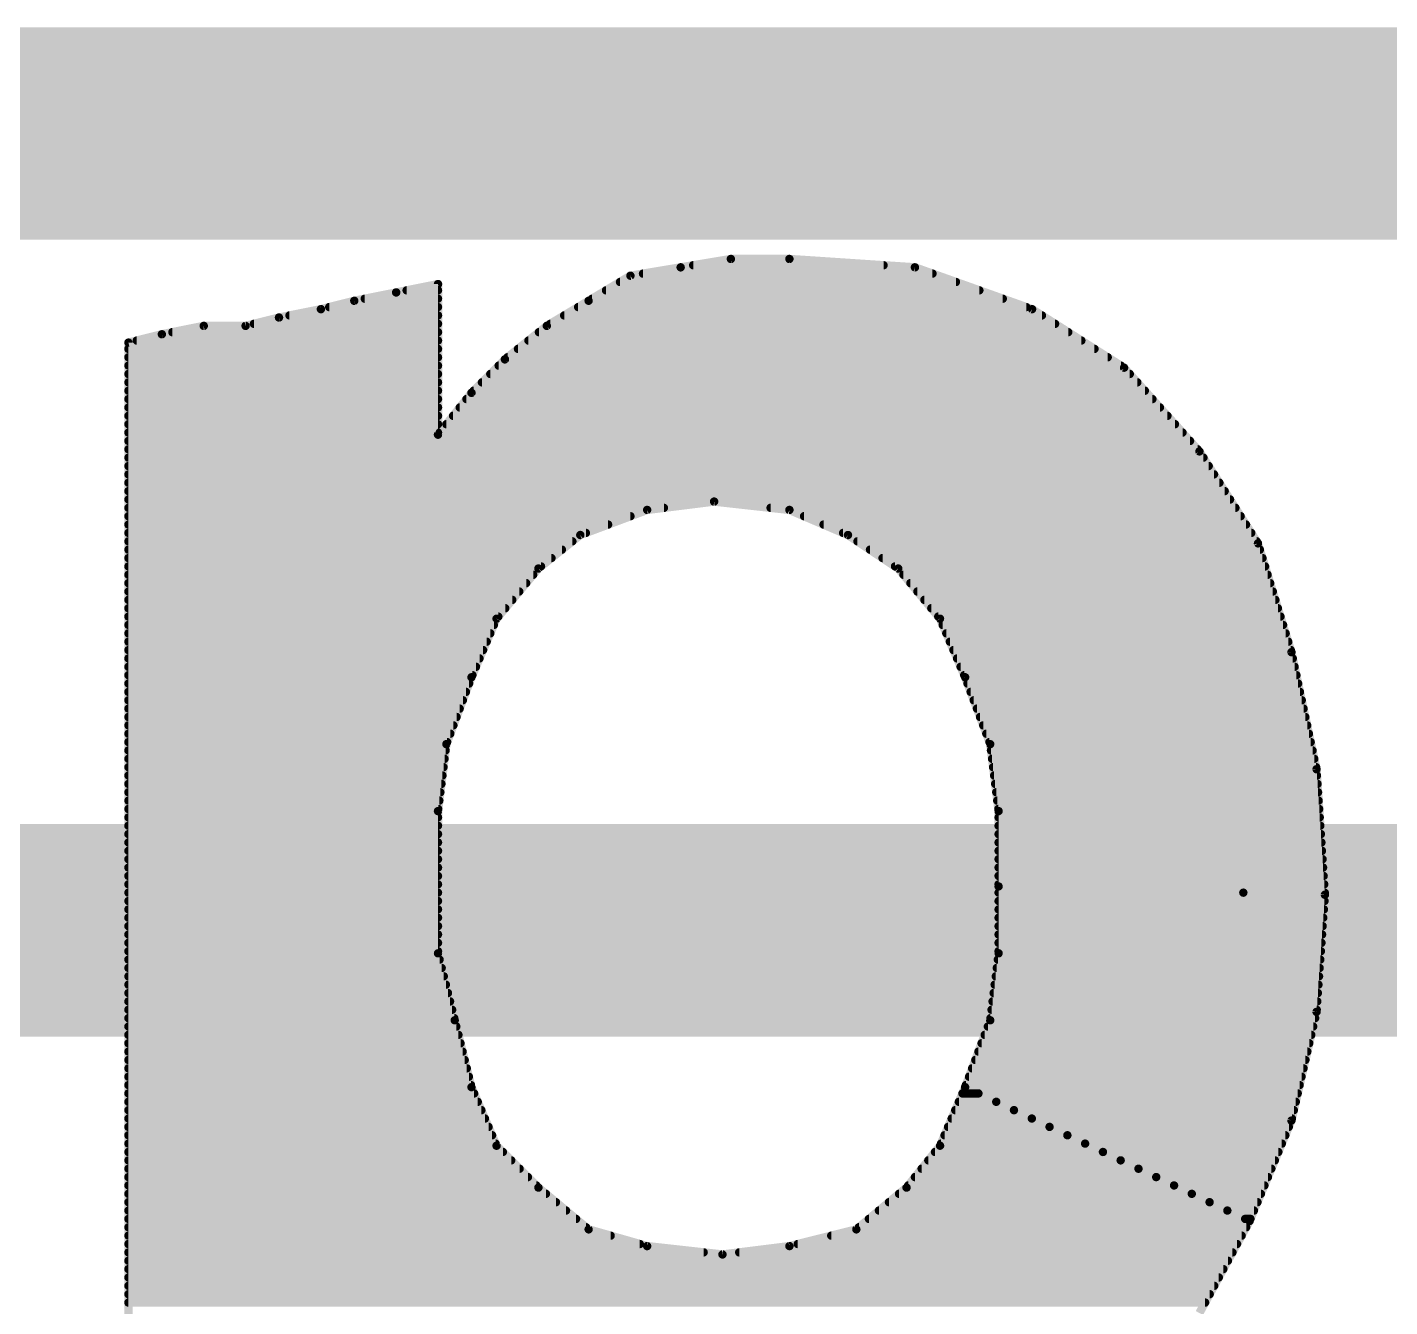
# Model space of a CAD drawing. Extents: x -28 to 79, y -27 to 67.
# Drawn here: x 35.952 to 37.58, y 43.365 to 44.895 of the extents above; entities that cross this region are included whole.
import ezdxf

# ---------------------------------------------------------------- set-up
doc = ezdxf.new("R2010")
doc.units = 0
doc.layers.add('16', color=132, linetype='CONTINUOUS')
doc.layers.add('21', color=41, linetype='CONTINUOUS')

msp = doc.modelspace()

# ---------------------------------------------------------------- linework, layer by layer
at = {"layer": '16', "const_width": 0.254}
for points in [[(19.2405, 44.7675), (41.5925, 44.7675)], [(39.37, 43.815), (29.5275, 43.815)]]:
    msp.add_lwpolyline(points, dxfattribs=at)
at = {"layer": '21', "const_width": 0.01}
for points in [[(36.733, 44.6075), (36.793, 44.6175)], [(36.793, 44.6175), (36.863, 44.6175)], [(36.863, 44.6175), (37.013, 44.6075)], [(36.623, 44.5675), (36.673, 44.5975)], [(36.673, 44.5975), (36.733, 44.6075)], [(36.688, 44.6), (37.034, 44.6)], [(36.748, 44.61), (36.9755, 44.61)], [(37.013, 44.6075), (37.153, 44.5575)], [(36.393, 44.5775), (36.443, 44.5875)], [(36.443, 44.5875), (36.443, 44.4075)], [(36.6605, 44.59), (37.062, 44.59)], [(36.303, 44.5575), (36.343, 44.5675)], [(36.343, 44.5675), (36.393, 44.5775)], [(36.3555, 44.57), (36.443, 44.57)], [(36.4055, 44.58), (36.443, 44.58)], [(36.573, 44.5375), (36.623, 44.5675)], [(36.6272, 44.57), (37.118, 44.57)], [(36.6438, 44.58), (37.09, 44.58)], [(36.253, 44.5475), (36.303, 44.5575)], [(36.2655, 44.55), (36.443, 44.55)], [(36.313, 44.56), (36.443, 44.56)], [(36.5938, 44.55), (37.1648, 44.55)], [(36.6105, 44.56), (37.146, 44.56)], [(37.153, 44.5575), (37.263, 44.4875)], [(36.113, 44.5275), (36.163, 44.5375)], [(36.163, 44.5375), (36.213, 44.5375)], [(36.213, 44.5375), (36.253, 44.5475)], [(36.223, 44.54), (36.443, 44.54)], [(36.523, 44.4975), (36.573, 44.5375)], [(36.5772, 44.54), (37.1805, 44.54)], [(36.073, 44.5175), (36.113, 44.5275)], [(36.073, 42.6675), (36.073, 44.5175)], [(36.083, 44.52), (36.443, 44.52)], [(36.1255, 44.53), (36.443, 44.53)], [(36.5511, 44.52), (37.2119, 44.52)], [(36.5636, 44.53), (37.1962, 44.53)], [(36.073, 44.51), (36.443, 44.51)], [(36.073, 44.5), (36.443, 44.5)], [(36.5261, 44.5), (37.2434, 44.5)], [(36.5386, 44.51), (37.2276, 44.51)], [(36.073, 44.49), (36.443, 44.49)], [(36.483, 44.4575), (36.523, 44.4975)], [(36.5155, 44.49), (37.2591, 44.49)], [(37.263, 44.4875), (37.353, 44.3875)], [(36.073, 44.48), (36.443, 44.48)], [(36.073, 44.47), (36.443, 44.47)], [(36.4955, 44.47), (37.2788, 44.47)], [(36.5055, 44.48), (37.2698, 44.48)], [(36.073, 44.46), (36.443, 44.46)], [(36.443, 44.4075), (36.483, 44.4575)], [(36.4855, 44.46), (37.2878, 44.46)], [(36.073, 44.45), (36.443, 44.45)], [(36.073, 44.44), (36.443, 44.44)], [(36.469, 44.44), (37.3058, 44.44)], [(36.477, 44.45), (37.2968, 44.45)], [(36.073, 44.43), (36.443, 44.43)], [(36.073, 44.42), (36.443, 44.42)], [(36.453, 44.42), (37.3238, 44.42)], [(36.461, 44.43), (37.3148, 44.43)], [(36.073, 44.41), (36.443, 44.41)], [(36.445, 44.41), (37.3328, 44.41)], [(36.073, 44.4), (37.3418, 44.4)], [(36.073, 44.39), (37.3508, 44.39)], [(37.353, 44.3875), (37.423, 44.2775)], [(36.073, 44.38), (37.3578, 44.38)], [(36.073, 44.37), (37.3641, 44.37)], [(36.073, 44.36), (37.3705, 44.36)], [(36.073, 44.35), (37.3769, 44.35)], [(36.073, 44.34), (37.3832, 44.34)], [(36.073, 44.33), (37.3896, 44.33)], [(36.773, 44.3275), (36.693, 44.3175)], [(36.863, 44.3175), (36.773, 44.3275)], [(36.073, 44.32), (36.713, 44.32)], [(36.073, 44.31), (36.673, 44.31)], [(36.693, 44.3175), (36.613, 44.2875)], [(36.8405, 44.32), (37.396, 44.32)], [(36.933, 44.2875), (36.863, 44.3175)], [(36.8805, 44.31), (37.4023, 44.31)], [(36.073, 44.3), (36.6463, 44.3)], [(36.073, 44.29), (36.6197, 44.29)], [(36.9038, 44.3), (37.4087, 44.3)], [(36.9272, 44.29), (37.415, 44.29)], [(36.073, 44.28), (36.6036, 44.28)], [(36.613, 44.2875), (36.563, 44.2475)], [(36.993, 44.2475), (36.933, 44.2875)], [(36.9443, 44.28), (37.4214, 44.28)], [(37.423, 44.2775), (37.463, 44.1475)], [(36.073, 44.27), (36.5911, 44.27)], [(36.073, 44.26), (36.5786, 44.26)], [(36.9593, 44.27), (37.4253, 44.27)], [(36.9743, 44.26), (37.4284, 44.26)], [(36.073, 44.25), (36.5661, 44.25)], [(36.073, 44.24), (36.5568, 44.24)], [(36.563, 44.2475), (36.513, 44.1875)], [(36.9892, 44.25), (37.4315, 44.25)], [(37.043, 44.1875), (36.993, 44.2475)], [(36.9993, 44.24), (37.4345, 44.24)], [(36.073, 44.23), (36.5484, 44.23)], [(37.0076, 44.23), (37.4376, 44.23)], [(36.073, 44.22), (36.5401, 44.22)], [(36.073, 44.21), (36.5318, 44.21)], [(37.0159, 44.22), (37.4407, 44.22)], [(37.0243, 44.21), (37.4438, 44.21)], [(36.073, 44.2), (36.5234, 44.2)], [(37.0326, 44.2), (37.4468, 44.2)], [(36.073, 44.19), (36.5151, 44.19)], [(36.073, 44.18), (36.5098, 44.18)], [(36.513, 44.1875), (36.483, 44.1175)], [(37.0409, 44.19), (37.4499, 44.19)], [(37.073, 44.1175), (37.043, 44.1875)], [(37.0462, 44.18), (37.453, 44.18)], [(36.073, 44.17), (36.5055, 44.17)], [(36.073, 44.16), (36.5012, 44.16)], [(37.0505, 44.17), (37.4561, 44.17)], [(37.0548, 44.16), (37.4592, 44.16)], [(36.073, 44.15), (36.4969, 44.15)], [(37.0591, 44.15), (37.4622, 44.15)], [(37.463, 44.1475), (37.493, 44.0075)], [(36.073, 44.14), (36.4926, 44.14)], [(36.073, 44.13), (36.4884, 44.13)], [(37.0634, 44.14), (37.4646, 44.14)], [(37.0676, 44.13), (37.4668, 44.13)], [(36.073, 44.12), (36.4841, 44.12)], [(36.073, 44.11), (36.4802, 44.11)], [(36.483, 44.1175), (36.453, 44.0375)], [(37.0719, 44.12), (37.4689, 44.12)], [(37.103, 44.0375), (37.073, 44.1175)], [(37.0758, 44.11), (37.471, 44.11)], [(36.073, 44.1), (36.4764, 44.1)], [(37.0796, 44.1), (37.4732, 44.1)], [(36.073, 44.09), (36.4727, 44.09)], [(36.073, 44.08), (36.4689, 44.08)], [(37.0833, 44.09), (37.4753, 44.09)], [(37.0871, 44.08), (37.4775, 44.08)], [(36.073, 44.07), (36.4652, 44.07)], [(36.073, 44.06), (36.4614, 44.06)], [(37.0908, 44.07), (37.4796, 44.07)], [(37.0946, 44.06), (37.4818, 44.06)], [(36.073, 44.05), (36.4577, 44.05)], [(37.0983, 44.05), (37.4839, 44.05)], [(36.073, 44.04), (36.4539, 44.04)], [(36.073, 44.03), (36.4521, 44.03)], [(36.453, 44.0375), (36.443, 43.9575)], [(37.1021, 44.04), (37.486, 44.04)], [(37.113, 43.9575), (37.103, 44.0375)], [(37.1039, 44.03), (37.4882, 44.03)], [(36.073, 44.02), (36.4508, 44.02)], [(37.1052, 44.02), (37.4903, 44.02)], [(36.073, 44.01), (36.4496, 44.01)], [(36.073, 44), (36.4483, 44)], [(37.1064, 44.01), (37.4925, 44.01)], [(37.1077, 44), (37.4935, 44)], [(37.493, 44.0075), (37.503, 43.8575)], [(36.073, 43.99), (36.4471, 43.99)], [(36.073, 43.98), (36.4458, 43.98)], [(37.1089, 43.99), (37.4942, 43.99)], [(37.1102, 43.98), (37.4948, 43.98)], [(36.073, 43.97), (36.4446, 43.97)], [(37.1114, 43.97), (37.4955, 43.97)], [(36.073, 43.96), (36.4433, 43.96)], [(36.073, 43.95), (36.443, 43.95)], [(36.443, 43.9575), (36.443, 43.7875)], [(37.1127, 43.96), (37.4962, 43.96)], [(37.113, 43.8675), (37.113, 43.9575)], [(37.113, 43.95), (37.4968, 43.95)], [(36.073, 43.94), (36.443, 43.94)], [(36.073, 43.93), (36.443, 43.93)], [(37.113, 43.94), (37.4975, 43.94)], [(37.113, 43.93), (37.4982, 43.93)], [(36.073, 43.92), (36.443, 43.92)], [(37.113, 43.92), (37.4988, 43.92)], [(36.073, 43.91), (36.443, 43.91)], [(36.073, 43.9), (36.443, 43.9)], [(37.113, 43.91), (37.4995, 43.91)], [(37.113, 43.9), (37.5002, 43.9)], [(36.073, 43.89), (36.443, 43.89)], [(37.113, 43.89), (37.5008, 43.89)], [(36.073, 43.88), (36.443, 43.88)], [(36.073, 43.87), (36.443, 43.87)], [(37.113, 43.88), (37.5015, 43.88)], [(37.113, 43.87), (37.5022, 43.87)], [(37.113, 43.7875), (37.113, 43.8675)], [(37.113, 43.8675), (37.503, 43.8575)], [(37.503, 43.8575), (37.113, 43.8675)], [(36.073, 43.86), (36.443, 43.86)], [(36.073, 43.85), (36.443, 43.85)], [(37.113, 43.86), (37.4055, 43.86)], [(37.113, 43.85), (37.5025, 43.85)], [(37.4055, 43.86), (37.5028, 43.86)], [(37.503, 43.8575), (37.493, 43.7175)], [(36.073, 43.84), (36.443, 43.84)], [(37.113, 43.84), (37.5018, 43.84)], [(36.073, 43.83), (36.443, 43.83)], [(36.073, 43.82), (36.443, 43.82)], [(37.113, 43.83), (37.501, 43.83)], [(37.113, 43.82), (37.5003, 43.82)], [(36.073, 43.81), (36.443, 43.81)], [(36.073, 43.8), (36.443, 43.8)], [(37.113, 43.81), (37.4996, 43.81)], [(37.113, 43.8), (37.4989, 43.8)], [(36.073, 43.79), (36.443, 43.79)], [(36.443, 43.7875), (36.463, 43.7075)], [(37.103, 43.7075), (37.113, 43.7875)], [(37.113, 43.79), (37.4982, 43.79)], [(36.073, 43.78), (36.4449, 43.78)], [(36.073, 43.77), (36.4474, 43.77)], [(37.1108, 43.77), (37.4967, 43.77)], [(37.1121, 43.78), (37.4975, 43.78)], [(36.073, 43.76), (36.4499, 43.76)], [(37.1096, 43.76), (37.496, 43.76)], [(36.073, 43.75), (36.4524, 43.75)], [(36.073, 43.74), (36.4549, 43.74)], [(37.1071, 43.74), (37.4946, 43.74)], [(37.1083, 43.75), (37.4953, 43.75)], [(36.073, 43.73), (36.4574, 43.73)], [(36.073, 43.72), (36.4599, 43.72)], [(37.1046, 43.72), (37.4932, 43.72)], [(37.1058, 43.73), (37.4939, 43.73)], [(36.073, 43.71), (36.4624, 43.71)], [(36.463, 43.7075), (36.483, 43.6275)], [(37.073, 43.6275), (37.103, 43.7075)], [(37.1033, 43.71), (37.4913, 43.71)], [(37.493, 43.7175), (37.463, 43.5875)], [(36.073, 43.7), (36.4649, 43.7)], [(36.073, 43.69), (36.4674, 43.69)], [(37.0964, 43.69), (37.4867, 43.69)], [(37.1002, 43.7), (37.489, 43.7)], [(36.073, 43.68), (36.4699, 43.68)], [(36.073, 43.67), (36.4724, 43.67)], [(37.0889, 43.67), (37.482, 43.67)], [(37.0927, 43.68), (37.4843, 43.68)], [(36.073, 43.66), (36.4749, 43.66)], [(37.0852, 43.66), (37.4797, 43.66)], [(36.073, 43.65), (36.4774, 43.65)], [(36.073, 43.64), (36.4799, 43.64)], [(37.0777, 43.64), (37.4751, 43.64)], [(37.0814, 43.65), (37.4774, 43.65)], [(36.073, 43.63), (36.4824, 43.63)], [(36.483, 43.6275), (36.513, 43.5575)], [(37.043, 43.5575), (37.073, 43.6275)], [(37.413, 43.4675), (37.073, 43.6275)], [(37.073, 43.6275), (37.413, 43.4675)], [(37.0739, 43.63), (37.4728, 43.63)], [(36.073, 43.62), (36.4862, 43.62)], [(36.073, 43.61), (36.4905, 43.61)], [(37.0655, 43.61), (37.1102, 43.61)], [(37.0698, 43.62), (37.0889, 43.62)], [(37.0889, 43.62), (37.4705, 43.62)], [(37.1102, 43.61), (37.4682, 43.61)], [(36.073, 43.6), (36.4948, 43.6)], [(36.073, 43.59), (36.4991, 43.59)], [(37.0569, 43.59), (37.1527, 43.59)], [(37.0612, 43.6), (37.1314, 43.6)], [(37.1314, 43.6), (37.4659, 43.6)], [(37.1527, 43.59), (37.4636, 43.59)], [(36.073, 43.58), (36.5034, 43.58)], [(37.0526, 43.58), (37.1739, 43.58)], [(37.1739, 43.58), (37.4599, 43.58)], [(37.463, 43.5875), (37.413, 43.4675)], [(36.073, 43.57), (36.5076, 43.57)], [(36.073, 43.56), (36.5119, 43.56)], [(36.513, 43.5575), (36.563, 43.5075)], [(37.003, 43.5075), (37.043, 43.5575)], [(37.0441, 43.56), (37.2164, 43.56)], [(37.0484, 43.57), (37.1952, 43.57)], [(37.1952, 43.57), (37.4557, 43.57)], [(37.2164, 43.56), (37.4515, 43.56)], [(36.073, 43.55), (36.5205, 43.55)], [(36.073, 43.54), (36.5305, 43.54)], [(37.029, 43.54), (37.2589, 43.54)], [(37.037, 43.55), (37.2377, 43.55)], [(37.2377, 43.55), (37.4474, 43.55)], [(37.2589, 43.54), (37.4432, 43.54)], [(36.073, 43.53), (36.5405, 43.53)], [(37.021, 43.53), (37.2802, 43.53)], [(37.2802, 43.53), (37.439, 43.53)], [(36.073, 43.52), (36.5505, 43.52)], [(36.073, 43.51), (36.5605, 43.51)], [(36.563, 43.5075), (36.623, 43.4575)], [(36.943, 43.4575), (37.003, 43.5075)], [(37.005, 43.51), (37.3227, 43.51)], [(37.013, 43.52), (37.3014, 43.52)], [(37.3014, 43.52), (37.4349, 43.52)], [(37.3227, 43.51), (37.4307, 43.51)], [(36.073, 43.5), (36.572, 43.5)], [(36.073, 43.49), (36.584, 43.49)], [(36.982, 43.49), (37.3652, 43.49)], [(36.994, 43.5), (37.3439, 43.5)], [(37.3439, 43.5), (37.4265, 43.5)], [(37.3652, 43.49), (37.4224, 43.49)], [(36.073, 43.48), (36.596, 43.48)], [(36.97, 43.48), (37.3864, 43.48)], [(37.3864, 43.48), (37.4182, 43.48)], [(36.073, 43.47), (36.608, 43.47)], [(36.073, 43.46), (36.62, 43.46)], [(36.623, 43.4575), (36.693, 43.4375)], [(36.863, 43.4375), (36.943, 43.4575)], [(36.946, 43.46), (37.4089, 43.46)], [(36.958, 43.47), (37.4077, 43.47)], [(37.413, 43.4675), (37.353, 43.3575)], [(37.4077, 43.47), (37.414, 43.47)], [(36.073, 43.45), (36.6493, 43.45)], [(36.913, 43.45), (37.4035, 43.45)], [(36.073, 43.44), (36.6842, 43.44)], [(36.073, 43.43), (36.7605, 43.43)], [(36.693, 43.4375), (36.783, 43.4275)], [(36.783, 43.4275), (36.863, 43.4375)], [(36.803, 43.43), (37.3925, 43.43)], [(36.873, 43.44), (37.398, 43.44)], [(36.073, 43.42), (37.3871, 43.42)], [(36.073, 43.41), (37.3816, 43.41)], [(36.073, 43.4), (37.3762, 43.4)], [(36.073, 43.39), (37.3707, 43.39)], [(36.073, 43.38), (37.3653, 43.38)], [(36.073, 43.37), (37.3598, 43.37)]]:
    msp.add_lwpolyline(points, dxfattribs=at)
at = {"layer": '21', "const_width": 0.005}
for points in [[(36.793, 44.62, 1), (36.793, 44.615)], [(36.7934, 44.615, 1), (36.7926, 44.62)], [(36.8632, 44.62, 1), (36.8628, 44.615)], [(36.863, 44.615, 1), (36.863, 44.62)], [(36.6726, 44.6, 1), (36.6734, 44.595)], [(36.6743, 44.5954, 1), (36.6717, 44.5996)], [(36.688, 44.6025, 1), (36.688, 44.5975)], [(36.7326, 44.61, 1), (36.7334, 44.605)], [(36.7334, 44.605, 1), (36.7326, 44.61)], [(36.748, 44.6125, 1), (36.748, 44.6075)], [(36.9755, 44.6075, 1), (36.9755, 44.6125)], [(37.0138, 44.6099, 1), (37.0122, 44.6051)], [(37.0128, 44.605, 1), (37.0132, 44.61)], [(37.034, 44.5975, 1), (37.034, 44.6025)], [(36.4455, 44.5875, 1), (36.4405, 44.5875)], [(36.4435, 44.585, 1), (36.4425, 44.59)], [(36.6605, 44.5925, 1), (36.6605, 44.5875)], [(37.062, 44.5875, 1), (37.062, 44.5925)], [(36.3425, 44.57, 1), (36.3435, 44.565)], [(36.3436, 44.5651, 1), (36.3424, 44.5699)], [(36.3555, 44.5725, 1), (36.3555, 44.5675)], [(36.3925, 44.58, 1), (36.3935, 44.575)], [(36.3935, 44.575, 1), (36.3925, 44.58)], [(36.4055, 44.5825, 1), (36.4055, 44.5775)], [(36.443, 44.5775, 1), (36.443, 44.5825)], [(36.443, 44.5675, 1), (36.443, 44.5725)], [(36.6217, 44.5696, 1), (36.6243, 44.5654)], [(36.6243, 44.5654, 1), (36.6217, 44.5696)], [(36.6272, 44.5725, 1), (36.6272, 44.5675)], [(36.6438, 44.5825, 1), (36.6438, 44.5775)], [(37.09, 44.5775, 1), (37.09, 44.5825)], [(37.118, 44.5675, 1), (37.118, 44.5725)], [(36.2655, 44.5525, 1), (36.2655, 44.5475)], [(36.3024, 44.5599, 1), (36.3036, 44.5551)], [(36.3035, 44.555, 1), (36.3025, 44.56)], [(36.313, 44.5625, 1), (36.313, 44.5575)], [(36.443, 44.5575, 1), (36.443, 44.5625)], [(36.443, 44.5475, 1), (36.443, 44.5525)], [(36.5938, 44.5525, 1), (36.5938, 44.5475)], [(36.6105, 44.5625, 1), (36.6105, 44.5575)], [(37.146, 44.5575, 1), (37.146, 44.5625)], [(37.1543, 44.5596, 1), (37.1517, 44.5554)], [(37.1522, 44.5551, 1), (37.1538, 44.5599)], [(37.1648, 44.5475, 1), (37.1648, 44.5525)], [(36.163, 44.54, 1), (36.163, 44.535)], [(36.1635, 44.535, 1), (36.1625, 44.54)], [(36.2124, 44.5399, 1), (36.2136, 44.5351)], [(36.213, 44.535, 1), (36.213, 44.54)], [(36.223, 44.5425, 1), (36.223, 44.5375)], [(36.2525, 44.55, 1), (36.2535, 44.545)], [(36.2536, 44.5451, 1), (36.2524, 44.5499)], [(36.443, 44.5375, 1), (36.443, 44.5425)], [(36.5717, 44.5396, 1), (36.5743, 44.5354)], [(36.5746, 44.5355, 1), (36.5714, 44.5395)], [(36.5772, 44.5425, 1), (36.5772, 44.5375)], [(37.1805, 44.5375, 1), (37.1805, 44.5425)], [(36.0755, 44.5175, 1), (36.0705, 44.5175)], [(36.0724, 44.5199, 1), (36.0736, 44.5151)], [(36.083, 44.5225, 1), (36.083, 44.5175)], [(36.1125, 44.53, 1), (36.1135, 44.525)], [(36.1136, 44.5251, 1), (36.1124, 44.5299)], [(36.1255, 44.5325, 1), (36.1255, 44.5275)], [(36.443, 44.5275, 1), (36.443, 44.5325)], [(36.443, 44.5175, 1), (36.443, 44.5225)], [(36.5511, 44.5225, 1), (36.5511, 44.5175)], [(36.5636, 44.5325, 1), (36.5636, 44.5275)], [(37.1962, 44.5275, 1), (37.1962, 44.5325)], [(37.2119, 44.5175, 1), (37.2119, 44.5225)], [(36.073, 44.5125, 1), (36.073, 44.5075)], [(36.073, 44.5025, 1), (36.073, 44.4975)], [(36.443, 44.5075, 1), (36.443, 44.5125)], [(36.443, 44.4975, 1), (36.443, 44.5025)], [(36.5261, 44.5025, 1), (36.5261, 44.4975)], [(36.5386, 44.5125, 1), (36.5386, 44.5075)], [(37.2276, 44.5075, 1), (37.2276, 44.5125)], [(37.2434, 44.4975, 1), (37.2434, 44.5025)], [(36.073, 44.4925, 1), (36.073, 44.4875)], [(36.443, 44.4875, 1), (36.443, 44.4925)], [(36.5155, 44.4925, 1), (36.5155, 44.4875)], [(36.5214, 44.4995, 1), (36.5246, 44.4955)], [(36.5248, 44.4957, 1), (36.5212, 44.4993)], [(37.2591, 44.4875, 1), (37.2591, 44.4925)], [(37.2649, 44.4892, 1), (37.2611, 44.4858)], [(37.2617, 44.4854, 1), (37.2643, 44.4896)], [(36.073, 44.4825, 1), (36.073, 44.4775)], [(36.073, 44.4725, 1), (36.073, 44.4675)], [(36.443, 44.4775, 1), (36.443, 44.4825)], [(36.443, 44.4675, 1), (36.443, 44.4725)], [(36.4955, 44.4725, 1), (36.4955, 44.4675)], [(36.5055, 44.4825, 1), (36.5055, 44.4775)], [(37.2698, 44.4775, 1), (37.2698, 44.4825)], [(37.2788, 44.4675, 1), (37.2788, 44.4725)], [(36.073, 44.4625, 1), (36.073, 44.4575)], [(36.443, 44.4575, 1), (36.443, 44.4625)], [(36.4812, 44.4593, 1), (36.4848, 44.4557)], [(36.485, 44.4559, 1), (36.481, 44.4591)], [(36.4855, 44.4625, 1), (36.4855, 44.4575)], [(37.2878, 44.4575, 1), (37.2878, 44.4625)], [(36.073, 44.4525, 1), (36.073, 44.4475)], [(36.073, 44.4425, 1), (36.073, 44.4375)], [(36.443, 44.4475, 1), (36.443, 44.4525)], [(36.443, 44.4375, 1), (36.443, 44.4425)], [(36.469, 44.4425, 1), (36.469, 44.4375)], [(36.477, 44.4525, 1), (36.477, 44.4475)], [(37.2968, 44.4475, 1), (37.2968, 44.4525)], [(37.3058, 44.4375, 1), (37.3058, 44.4425)], [(36.073, 44.4325, 1), (36.073, 44.4275)], [(36.073, 44.4225, 1), (36.073, 44.4175)], [(36.443, 44.4275, 1), (36.443, 44.4325)], [(36.443, 44.4175, 1), (36.443, 44.4225)], [(36.453, 44.4225, 1), (36.453, 44.4175)], [(36.461, 44.4325, 1), (36.461, 44.4275)], [(37.3148, 44.4275, 1), (37.3148, 44.4325)], [(37.3238, 44.4175, 1), (37.3238, 44.4225)], [(36.073, 44.4125, 1), (36.073, 44.4075)], [(36.441, 44.4091, 1), (36.445, 44.4059)], [(36.4405, 44.4075, 1), (36.4455, 44.4075)], [(36.445, 44.4125, 1), (36.445, 44.4075)], [(36.443, 44.4075, 1), (36.443, 44.4125)], [(37.3328, 44.4075, 1), (37.3328, 44.4125)], [(36.073, 44.4025, 1), (36.073, 44.3975)], [(36.073, 44.3925, 1), (36.073, 44.3875)], [(37.3418, 44.3975, 1), (37.3418, 44.4025)], [(37.3551, 44.3888, 1), (37.3509, 44.3862)], [(37.3508, 44.3875, 1), (37.3508, 44.3925)], [(37.3511, 44.3858, 1), (37.3549, 44.3892)], [(36.073, 44.3825, 1), (36.073, 44.3775)], [(36.073, 44.3725, 1), (36.073, 44.3675)], [(37.3578, 44.3775, 1), (37.3578, 44.3825)], [(37.3641, 44.3675, 1), (37.3641, 44.3725)], [(36.073, 44.3625, 1), (36.073, 44.3575)], [(37.3705, 44.3575, 1), (37.3705, 44.3625)], [(36.073, 44.3525, 1), (36.073, 44.3475)], [(36.073, 44.3425, 1), (36.073, 44.3375)], [(37.3769, 44.3475, 1), (37.3769, 44.3525)], [(37.3832, 44.3375, 1), (37.3832, 44.3425)], [(36.073, 44.3325, 1), (36.073, 44.3275)], [(36.7733, 44.33, 1), (36.7727, 44.325)], [(36.7733, 44.325, 1), (36.7727, 44.33)], [(37.3896, 44.3275, 1), (37.3896, 44.3325)], [(36.073, 44.3225, 1), (36.073, 44.3175)], [(36.073, 44.3125, 1), (36.073, 44.3075)], [(36.673, 44.3075, 1), (36.673, 44.3125)], [(36.6927, 44.32, 1), (36.6933, 44.315)], [(36.6939, 44.3152, 1), (36.6921, 44.3198)], [(36.713, 44.3175, 1), (36.713, 44.3225)], [(36.8405, 44.3225, 1), (36.8405, 44.3175)], [(36.864, 44.3198, 1), (36.862, 44.3152)], [(36.8627, 44.315, 1), (36.8633, 44.32)], [(36.8805, 44.3125, 1), (36.8805, 44.3075)], [(37.396, 44.3175, 1), (37.396, 44.3225)], [(37.4023, 44.3075, 1), (37.4023, 44.3125)], [(36.073, 44.3025, 1), (36.073, 44.2975)], [(36.073, 44.2925, 1), (36.073, 44.2875)], [(36.6197, 44.2875, 1), (36.6197, 44.2925)], [(36.6463, 44.2975, 1), (36.6463, 44.3025)], [(36.9038, 44.3025, 1), (36.9038, 44.2975)], [(36.9272, 44.2925, 1), (36.9272, 44.2875)], [(37.4087, 44.2975, 1), (37.4087, 44.3025)], [(37.415, 44.2875, 1), (37.415, 44.2925)], [(36.073, 44.2825, 1), (36.073, 44.2775)], [(36.6036, 44.2775, 1), (36.6036, 44.2825)], [(36.6121, 44.2898, 1), (36.6139, 44.2852)], [(36.6146, 44.2855, 1), (36.6114, 44.2895)], [(36.9344, 44.2896, 1), (36.9316, 44.2854)], [(36.932, 44.2852, 1), (36.934, 44.2898)], [(36.9443, 44.2825, 1), (36.9443, 44.2775)], [(37.4254, 44.2782, 1), (37.4206, 44.2768)], [(37.4209, 44.2762, 1), (37.4251, 44.2788)], [(37.4214, 44.2775, 1), (37.4214, 44.2825)], [(36.073, 44.2725, 1), (36.073, 44.2675)], [(36.073, 44.2625, 1), (36.073, 44.2575)], [(36.5786, 44.2575, 1), (36.5786, 44.2625)], [(36.5911, 44.2675, 1), (36.5911, 44.2725)], [(36.9593, 44.2725, 1), (36.9593, 44.2675)], [(36.9743, 44.2625, 1), (36.9743, 44.2575)], [(37.4253, 44.2675, 1), (37.4253, 44.2725)], [(37.4284, 44.2575, 1), (37.4284, 44.2625)], [(36.073, 44.2525, 1), (36.073, 44.2475)], [(36.073, 44.2425, 1), (36.073, 44.2375)], [(36.5568, 44.2375, 1), (36.5568, 44.2425)], [(36.5614, 44.2495, 1), (36.5646, 44.2455)], [(36.5649, 44.2459, 1), (36.5611, 44.2491)], [(36.5661, 44.2475, 1), (36.5661, 44.2525)], [(36.9892, 44.2525, 1), (36.9892, 44.2475)], [(36.9949, 44.2491, 1), (36.9911, 44.2459)], [(36.9916, 44.2454, 1), (36.9944, 44.2496)], [(36.9993, 44.2425, 1), (36.9993, 44.2375)], [(37.4315, 44.2475, 1), (37.4315, 44.2525)], [(37.4345, 44.2375, 1), (37.4345, 44.2425)], [(36.073, 44.2325, 1), (36.073, 44.2275)], [(36.5484, 44.2275, 1), (36.5484, 44.2325)], [(37.0076, 44.2325, 1), (37.0076, 44.2275)], [(37.4376, 44.2275, 1), (37.4376, 44.2325)], [(36.073, 44.2225, 1), (36.073, 44.2175)], [(36.073, 44.2125, 1), (36.073, 44.2075)], [(36.5318, 44.2075, 1), (36.5318, 44.2125)], [(36.5401, 44.2175, 1), (36.5401, 44.2225)], [(37.0159, 44.2225, 1), (37.0159, 44.2175)], [(37.0243, 44.2125, 1), (37.0243, 44.2075)], [(37.4407, 44.2175, 1), (37.4407, 44.2225)], [(37.4438, 44.2075, 1), (37.4438, 44.2125)], [(36.073, 44.2025, 1), (36.073, 44.1975)], [(36.5234, 44.1975, 1), (36.5234, 44.2025)], [(37.0326, 44.2025, 1), (37.0326, 44.1975)], [(37.4468, 44.1975, 1), (37.4468, 44.2025)], [(36.073, 44.1925, 1), (36.073, 44.1875)], [(36.073, 44.1825, 1), (36.073, 44.1775)], [(36.5098, 44.1775, 1), (36.5098, 44.1825)], [(36.5111, 44.1891, 1), (36.5149, 44.1859)], [(36.5153, 44.1865, 1), (36.5107, 44.1885)], [(36.5151, 44.1875, 1), (36.5151, 44.1925)], [(37.0409, 44.1925, 1), (37.0409, 44.1875)], [(37.0453, 44.1885, 1), (37.0407, 44.1865)], [(37.0411, 44.1859, 1), (37.0449, 44.1891)], [(37.0462, 44.1825, 1), (37.0462, 44.1775)], [(37.4499, 44.1875, 1), (37.4499, 44.1925)], [(37.453, 44.1775, 1), (37.453, 44.1825)], [(36.073, 44.1725, 1), (36.073, 44.1675)], [(36.073, 44.1625, 1), (36.073, 44.1575)], [(36.5012, 44.1575, 1), (36.5012, 44.1625)], [(36.5055, 44.1675, 1), (36.5055, 44.1725)], [(37.0505, 44.1725, 1), (37.0505, 44.1675)], [(37.0548, 44.1625, 1), (37.0548, 44.1575)], [(37.4561, 44.1675, 1), (37.4561, 44.1725)], [(37.4592, 44.1575, 1), (37.4592, 44.1625)], [(36.073, 44.1525, 1), (36.073, 44.1475)], [(36.4969, 44.1475, 1), (36.4969, 44.1525)], [(37.0591, 44.1525, 1), (37.0591, 44.1475)], [(37.4654, 44.148, 1), (37.4606, 44.147)], [(37.4606, 44.1468, 1), (37.4654, 44.1482)], [(37.4622, 44.1475, 1), (37.4622, 44.1525)], [(36.073, 44.1425, 1), (36.073, 44.1375)], [(36.073, 44.1325, 1), (36.073, 44.1275)], [(36.4884, 44.1275, 1), (36.4884, 44.1325)], [(36.4926, 44.1375, 1), (36.4926, 44.1425)], [(37.0634, 44.1425, 1), (37.0634, 44.1375)], [(37.0676, 44.1325, 1), (37.0676, 44.1275)], [(37.4646, 44.1375, 1), (37.4646, 44.1425)], [(37.4668, 44.1275, 1), (37.4668, 44.1325)], [(36.073, 44.1225, 1), (36.073, 44.1175)], [(36.073, 44.1125, 1), (36.073, 44.1075)], [(36.4802, 44.1075, 1), (36.4802, 44.1125)], [(36.4807, 44.1185, 1), (36.4853, 44.1165)], [(36.4853, 44.1166, 1), (36.4807, 44.1184)], [(36.4841, 44.1175, 1), (36.4841, 44.1225)], [(37.0719, 44.1225, 1), (37.0719, 44.1175)], [(37.0753, 44.1184, 1), (37.0707, 44.1166)], [(37.0707, 44.1165, 1), (37.0753, 44.1185)], [(37.0758, 44.1125, 1), (37.0758, 44.1075)], [(37.4689, 44.1175, 1), (37.4689, 44.1225)], [(37.471, 44.1075, 1), (37.471, 44.1125)], [(36.073, 44.1025, 1), (36.073, 44.0975)], [(36.4764, 44.0975, 1), (36.4764, 44.1025)], [(37.0796, 44.1025, 1), (37.0796, 44.0975)], [(37.4732, 44.0975, 1), (37.4732, 44.1025)], [(36.073, 44.0925, 1), (36.073, 44.0875)], [(36.073, 44.0825, 1), (36.073, 44.0775)], [(36.4689, 44.0775, 1), (36.4689, 44.0825)], [(36.4727, 44.0875, 1), (36.4727, 44.0925)], [(37.0833, 44.0925, 1), (37.0833, 44.0875)], [(37.0871, 44.0825, 1), (37.0871, 44.0775)], [(37.4753, 44.0875, 1), (37.4753, 44.0925)], [(37.4775, 44.0775, 1), (37.4775, 44.0825)], [(36.073, 44.0725, 1), (36.073, 44.0675)], [(36.073, 44.0625, 1), (36.073, 44.0575)], [(36.4614, 44.0575, 1), (36.4614, 44.0625)], [(36.4652, 44.0675, 1), (36.4652, 44.0725)], [(37.0908, 44.0725, 1), (37.0908, 44.0675)], [(37.0946, 44.0625, 1), (37.0946, 44.0575)], [(37.4796, 44.0675, 1), (37.4796, 44.0725)], [(37.4818, 44.0575, 1), (37.4818, 44.0625)], [(36.073, 44.0525, 1), (36.073, 44.0475)], [(36.4577, 44.0475, 1), (36.4577, 44.0525)], [(37.0983, 44.0525, 1), (37.0983, 44.0475)], [(37.4839, 44.0475, 1), (37.4839, 44.0525)], [(36.073, 44.0425, 1), (36.073, 44.0375)], [(36.073, 44.0325, 1), (36.073, 44.0275)], [(36.4555, 44.0372, 1), (36.4505, 44.0378)], [(36.4507, 44.0384, 1), (36.4553, 44.0366)], [(36.4521, 44.0275, 1), (36.4521, 44.0325)], [(36.4539, 44.0375, 1), (36.4539, 44.0425)], [(37.1021, 44.0425, 1), (37.1021, 44.0375)], [(37.1055, 44.0378, 1), (37.1005, 44.0372)], [(37.1007, 44.0366, 1), (37.1053, 44.0384)], [(37.1039, 44.0325, 1), (37.1039, 44.0275)], [(37.486, 44.0375, 1), (37.486, 44.0425)], [(37.4882, 44.0275, 1), (37.4882, 44.0325)], [(36.073, 44.0225, 1), (36.073, 44.0175)], [(36.4508, 44.0175, 1), (36.4508, 44.0225)], [(37.1052, 44.0225, 1), (37.1052, 44.0175)], [(37.4903, 44.0175, 1), (37.4903, 44.0225)], [(36.073, 44.0125, 1), (36.073, 44.0075)], [(36.073, 44.0025, 1), (36.073, 43.9975)], [(36.4483, 43.9975, 1), (36.4483, 44.0025)], [(36.4496, 44.0075, 1), (36.4496, 44.0125)], [(37.1064, 44.0125, 1), (37.1064, 44.0075)], [(37.1077, 44.0025, 1), (37.1077, 43.9975)], [(37.4955, 44.0077, 1), (37.4905, 44.0073)], [(37.4906, 44.007, 1), (37.4954, 44.008)], [(37.4925, 44.0075, 1), (37.4925, 44.0125)], [(37.4935, 43.9975, 1), (37.4935, 44.0025)], [(36.073, 43.9925, 1), (36.073, 43.9875)], [(36.073, 43.9825, 1), (36.073, 43.9775)], [(36.4458, 43.9775, 1), (36.4458, 43.9825)], [(36.4471, 43.9875, 1), (36.4471, 43.9925)], [(37.1089, 43.9925, 1), (37.1089, 43.9875)], [(37.1102, 43.9825, 1), (37.1102, 43.9775)], [(37.4942, 43.9875, 1), (37.4942, 43.9925)], [(37.4948, 43.9775, 1), (37.4948, 43.9825)], [(36.073, 43.9725, 1), (36.073, 43.9675)], [(36.4446, 43.9675, 1), (36.4446, 43.9725)], [(37.1114, 43.9725, 1), (37.1114, 43.9675)], [(37.4955, 43.9675, 1), (37.4955, 43.9725)], [(36.073, 43.9625, 1), (36.073, 43.9575)], [(36.073, 43.9525, 1), (36.073, 43.9475)], [(36.4455, 43.9575, 1), (36.4405, 43.9575)], [(36.4405, 43.9578, 1), (36.4455, 43.9572)], [(36.443, 43.9475, 1), (36.443, 43.9525)], [(36.4433, 43.9575, 1), (36.4433, 43.9625)], [(37.1127, 43.9625, 1), (37.1127, 43.9575)], [(37.1155, 43.9575, 1), (37.1105, 43.9575)], [(37.1105, 43.9572, 1), (37.1155, 43.9578)], [(37.113, 43.9525, 1), (37.113, 43.9475)], [(37.4962, 43.9575, 1), (37.4962, 43.9625)], [(37.4968, 43.9475, 1), (37.4968, 43.9525)], [(36.073, 43.9425, 1), (36.073, 43.9375)], [(36.073, 43.9325, 1), (36.073, 43.9275)], [(36.443, 43.9375, 1), (36.443, 43.9425)], [(36.443, 43.9275, 1), (36.443, 43.9325)], [(37.113, 43.9425, 1), (37.113, 43.9375)], [(37.113, 43.9325, 1), (37.113, 43.9275)], [(37.4975, 43.9375, 1), (37.4975, 43.9425)], [(37.4982, 43.9275, 1), (37.4982, 43.9325)], [(36.073, 43.9225, 1), (36.073, 43.9175)], [(36.443, 43.9175, 1), (36.443, 43.9225)], [(37.113, 43.9225, 1), (37.113, 43.9175)], [(37.4988, 43.9175, 1), (37.4988, 43.9225)], [(36.073, 43.9125, 1), (36.073, 43.9075)], [(36.073, 43.9025, 1), (36.073, 43.8975)], [(36.443, 43.9075, 1), (36.443, 43.9125)], [(36.443, 43.8975, 1), (36.443, 43.9025)], [(37.113, 43.9125, 1), (37.113, 43.9075)], [(37.113, 43.9025, 1), (37.113, 43.8975)], [(37.4995, 43.9075, 1), (37.4995, 43.9125)], [(37.5002, 43.8975, 1), (37.5002, 43.9025)], [(36.073, 43.8925, 1), (36.073, 43.8875)], [(36.443, 43.8875, 1), (36.443, 43.8925)], [(37.113, 43.8925, 1), (37.113, 43.8875)], [(37.5008, 43.8875, 1), (37.5008, 43.8925)], [(36.073, 43.8825, 1), (36.073, 43.8775)], [(36.073, 43.8725, 1), (36.073, 43.8675)], [(36.443, 43.8775, 1), (36.443, 43.8825)], [(36.443, 43.8675, 1), (36.443, 43.8725)], [(37.113, 43.8825, 1), (37.113, 43.8775)], [(37.113, 43.8725, 1), (37.113, 43.8675)], [(37.1155, 43.8675, 1), (37.1105, 43.8675)], [(37.1131, 43.87, 1), (37.1129, 43.865)], [(37.1131, 43.87, 1), (37.1129, 43.865)], [(37.1105, 43.8675, 1), (37.1155, 43.8675)], [(37.5015, 43.8775, 1), (37.5015, 43.8825)], [(37.5022, 43.8675, 1), (37.5022, 43.8725)], [(36.073, 43.8625, 1), (36.073, 43.8575)], [(36.073, 43.8525, 1), (36.073, 43.8475)], [(36.443, 43.8575, 1), (36.443, 43.8625)], [(36.443, 43.8475, 1), (36.443, 43.8525)], [(37.113, 43.8625, 1), (37.113, 43.8575)], [(37.113, 43.8525, 1), (37.113, 43.8475)], [(37.4055, 43.8625, 1), (37.4055, 43.8575)], [(37.4055, 43.8575, 1), (37.4055, 43.8625)], [(37.5055, 43.8573, 1), (37.5005, 43.8577)], [(37.5005, 43.8573, 1), (37.5055, 43.8577)], [(37.5025, 43.8475, 1), (37.5025, 43.8525)], [(37.5028, 43.8575, 1), (37.5028, 43.8625)], [(37.5029, 43.855, 1), (37.5031, 43.86)], [(37.5029, 43.855, 1), (37.5031, 43.86)], [(36.073, 43.8425, 1), (36.073, 43.8375)], [(36.443, 43.8375, 1), (36.443, 43.8425)], [(37.113, 43.8425, 1), (37.113, 43.8375)], [(37.5018, 43.8375, 1), (37.5018, 43.8425)], [(36.073, 43.8325, 1), (36.073, 43.8275)], [(36.073, 43.8225, 1), (36.073, 43.8175)], [(36.443, 43.8275, 1), (36.443, 43.8325)], [(36.443, 43.8175, 1), (36.443, 43.8225)], [(37.113, 43.8325, 1), (37.113, 43.8275)], [(37.113, 43.8225, 1), (37.113, 43.8175)], [(37.5003, 43.8175, 1), (37.5003, 43.8225)], [(37.501, 43.8275, 1), (37.501, 43.8325)], [(36.073, 43.8125, 1), (36.073, 43.8075)], [(36.073, 43.8025, 1), (36.073, 43.7975)], [(36.443, 43.8075, 1), (36.443, 43.8125)], [(36.443, 43.7975, 1), (36.443, 43.8025)], [(37.113, 43.8125, 1), (37.113, 43.8075)], [(37.113, 43.8025, 1), (37.113, 43.7975)], [(37.4989, 43.7975, 1), (37.4989, 43.8025)], [(37.4996, 43.8075, 1), (37.4996, 43.8125)], [(36.073, 43.7925, 1), (36.073, 43.7875)], [(36.4454, 43.7881, 1), (36.4406, 43.7869)], [(36.4405, 43.7875, 1), (36.4455, 43.7875)], [(36.443, 43.7875, 1), (36.443, 43.7925)], [(37.113, 43.7925, 1), (37.113, 43.7875)], [(37.1155, 43.7872, 1), (37.1105, 43.7878)], [(37.1105, 43.7875, 1), (37.1155, 43.7875)], [(37.4982, 43.7875, 1), (37.4982, 43.7925)], [(36.073, 43.7825, 1), (36.073, 43.7775)], [(36.073, 43.7725, 1), (36.073, 43.7675)], [(36.4449, 43.7775, 1), (36.4449, 43.7825)], [(36.4474, 43.7675, 1), (36.4474, 43.7725)], [(37.1108, 43.7725, 1), (37.1108, 43.7675)], [(37.1121, 43.7825, 1), (37.1121, 43.7775)], [(37.4967, 43.7675, 1), (37.4967, 43.7725)], [(37.4975, 43.7775, 1), (37.4975, 43.7825)], [(36.073, 43.7625, 1), (36.073, 43.7575)], [(36.4499, 43.7575, 1), (36.4499, 43.7625)], [(37.1096, 43.7625, 1), (37.1096, 43.7575)], [(37.496, 43.7575, 1), (37.496, 43.7625)], [(36.073, 43.7525, 1), (36.073, 43.7475)], [(36.073, 43.7425, 1), (36.073, 43.7375)], [(36.4524, 43.7475, 1), (36.4524, 43.7525)], [(36.4549, 43.7375, 1), (36.4549, 43.7425)], [(37.1071, 43.7425, 1), (37.1071, 43.7375)], [(37.1083, 43.7525, 1), (37.1083, 43.7475)], [(37.4946, 43.7375, 1), (37.4946, 43.7425)], [(37.4953, 43.7475, 1), (37.4953, 43.7525)], [(36.073, 43.7325, 1), (36.073, 43.7275)], [(36.073, 43.7225, 1), (36.073, 43.7175)], [(36.4574, 43.7275, 1), (36.4574, 43.7325)], [(36.4599, 43.7175, 1), (36.4599, 43.7225)], [(37.1046, 43.7225, 1), (37.1046, 43.7175)], [(37.1058, 43.7325, 1), (37.1058, 43.7275)], [(37.4932, 43.7175, 1), (37.4932, 43.7225)], [(37.4939, 43.7275, 1), (37.4939, 43.7325)], [(36.073, 43.7125, 1), (36.073, 43.7075)], [(36.4654, 43.7081, 1), (36.4606, 43.7069)], [(36.4606, 43.7069, 1), (36.4654, 43.7081)], [(36.4624, 43.7075, 1), (36.4624, 43.7125)], [(37.1005, 43.7078, 1), (37.1055, 43.7072)], [(37.1053, 43.7066, 1), (37.1007, 43.7084)], [(37.1033, 43.7125, 1), (37.1033, 43.7075)], [(37.4905, 43.7177, 1), (37.4955, 43.7173)], [(37.4954, 43.7169, 1), (37.4906, 43.7181)], [(37.4913, 43.7075, 1), (37.4913, 43.7125)], [(36.073, 43.7025, 1), (36.073, 43.6975)], [(36.073, 43.6925, 1), (36.073, 43.6875)], [(36.4649, 43.6975, 1), (36.4649, 43.7025)], [(36.4674, 43.6875, 1), (36.4674, 43.6925)], [(37.0964, 43.6925, 1), (37.0964, 43.6875)], [(37.1002, 43.7025, 1), (37.1002, 43.6975)], [(37.4867, 43.6875, 1), (37.4867, 43.6925)], [(37.489, 43.6975, 1), (37.489, 43.7025)], [(36.073, 43.6825, 1), (36.073, 43.6775)], [(36.073, 43.6725, 1), (36.073, 43.6675)], [(36.4699, 43.6775, 1), (36.4699, 43.6825)], [(36.4724, 43.6675, 1), (36.4724, 43.6725)], [(37.0889, 43.6725, 1), (37.0889, 43.6675)], [(37.0927, 43.6825, 1), (37.0927, 43.6775)], [(37.482, 43.6675, 1), (37.482, 43.6725)], [(37.4843, 43.6775, 1), (37.4843, 43.6825)], [(36.073, 43.6625, 1), (36.073, 43.6575)], [(36.4749, 43.6575, 1), (36.4749, 43.6625)], [(37.0852, 43.6625, 1), (37.0852, 43.6575)], [(37.4797, 43.6575, 1), (37.4797, 43.6625)], [(36.073, 43.6525, 1), (36.073, 43.6475)], [(36.073, 43.6425, 1), (36.073, 43.6375)], [(36.4774, 43.6475, 1), (36.4774, 43.6525)], [(36.4799, 43.6375, 1), (36.4799, 43.6425)], [(37.0777, 43.6425, 1), (37.0777, 43.6375)], [(37.0814, 43.6525, 1), (37.0814, 43.6475)], [(37.4751, 43.6375, 1), (37.4751, 43.6425)], [(37.4774, 43.6475, 1), (37.4774, 43.6525)], [(36.073, 43.6325, 1), (36.073, 43.6275)], [(36.4853, 43.6285, 1), (36.4807, 43.6265)], [(36.4806, 43.6269, 1), (36.4854, 43.6281)], [(36.4824, 43.6275, 1), (36.4824, 43.6325)], [(37.0741, 43.6298, 1), (37.0719, 43.6252)], [(37.0741, 43.6298, 1), (37.0719, 43.6252)], [(37.0707, 43.6284, 1), (37.0753, 43.6266)], [(37.0753, 43.6265, 1), (37.0707, 43.6285)], [(37.0739, 43.6325, 1), (37.0739, 43.6275)], [(37.4728, 43.6275, 1), (37.4728, 43.6325)], [(36.073, 43.6225, 1), (36.073, 43.6175)], [(36.073, 43.6125, 1), (36.073, 43.6075)], [(36.4862, 43.6175, 1), (36.4862, 43.6225)], [(36.4905, 43.6075, 1), (36.4905, 43.6125)], [(37.0655, 43.6125, 1), (37.0655, 43.6075)], [(37.0698, 43.6225, 1), (37.0698, 43.6175)], [(37.0889, 43.6225, 1), (37.0889, 43.6175)], [(37.0889, 43.6175, 1), (37.0889, 43.6225)], [(37.1102, 43.6125, 1), (37.1102, 43.6075)], [(37.1102, 43.6075, 1), (37.1102, 43.6125)], [(37.4682, 43.6075, 1), (37.4682, 43.6125)], [(37.4705, 43.6175, 1), (37.4705, 43.6225)], [(36.073, 43.6025, 1), (36.073, 43.5975)], [(36.073, 43.5925, 1), (36.073, 43.5875)], [(36.4948, 43.5975, 1), (36.4948, 43.6025)], [(36.4991, 43.5875, 1), (36.4991, 43.5925)], [(37.0569, 43.5925, 1), (37.0569, 43.5875)], [(37.0612, 43.6025, 1), (37.0612, 43.5975)], [(37.1314, 43.6025, 1), (37.1314, 43.5975)], [(37.1314, 43.5975, 1), (37.1314, 43.6025)], [(37.1527, 43.5925, 1), (37.1527, 43.5875)], [(37.1527, 43.5875, 1), (37.1527, 43.5925)], [(37.4636, 43.5875, 1), (37.4636, 43.5925)], [(37.4659, 43.5975, 1), (37.4659, 43.6025)], [(36.073, 43.5825, 1), (36.073, 43.5775)], [(36.5034, 43.5775, 1), (36.5034, 43.5825)], [(37.0526, 43.5825, 1), (37.0526, 43.5775)], [(37.1739, 43.5825, 1), (37.1739, 43.5775)], [(37.1739, 43.5775, 1), (37.1739, 43.5825)], [(37.4599, 43.5775, 1), (37.4599, 43.5825)], [(37.4606, 43.5881, 1), (37.4654, 43.5869)], [(37.4653, 43.5865, 1), (37.4607, 43.5885)], [(36.073, 43.5725, 1), (36.073, 43.5675)], [(36.073, 43.5625, 1), (36.073, 43.5575)], [(36.5076, 43.5675, 1), (36.5076, 43.5725)], [(36.5148, 43.5593, 1), (36.5112, 43.5557)], [(36.5107, 43.5565, 1), (36.5153, 43.5585)], [(36.5119, 43.5575, 1), (36.5119, 43.5625)], [(37.0407, 43.5585, 1), (37.0453, 43.5565)], [(37.045, 43.5559, 1), (37.041, 43.5591)], [(37.0441, 43.5625, 1), (37.0441, 43.5575)], [(37.0484, 43.5725, 1), (37.0484, 43.5675)], [(37.1952, 43.5725, 1), (37.1952, 43.5675)], [(37.1952, 43.5675, 1), (37.1952, 43.5725)], [(37.2164, 43.5625, 1), (37.2164, 43.5575)], [(37.2164, 43.5575, 1), (37.2164, 43.5625)], [(37.4515, 43.5575, 1), (37.4515, 43.5625)], [(37.4557, 43.5675, 1), (37.4557, 43.5725)], [(36.073, 43.5525, 1), (36.073, 43.5475)], [(36.073, 43.5425, 1), (36.073, 43.5375)], [(36.5205, 43.5475, 1), (36.5205, 43.5525)], [(36.5305, 43.5375, 1), (36.5305, 43.5425)], [(37.029, 43.5425, 1), (37.029, 43.5375)], [(37.037, 43.5525, 1), (37.037, 43.5475)], [(37.2377, 43.5525, 1), (37.2377, 43.5475)], [(37.2377, 43.5475, 1), (37.2377, 43.5525)], [(37.2589, 43.5425, 1), (37.2589, 43.5375)], [(37.2589, 43.5375, 1), (37.2589, 43.5425)], [(37.4432, 43.5375, 1), (37.4432, 43.5425)], [(37.4474, 43.5475, 1), (37.4474, 43.5525)], [(36.073, 43.5325, 1), (36.073, 43.5275)], [(36.5405, 43.5275, 1), (36.5405, 43.5325)], [(37.021, 43.5325, 1), (37.021, 43.5275)], [(37.2802, 43.5325, 1), (37.2802, 43.5275)], [(37.2802, 43.5275, 1), (37.2802, 43.5325)], [(37.439, 43.5275, 1), (37.439, 43.5325)], [(36.073, 43.5225, 1), (36.073, 43.5175)], [(36.073, 43.5125, 1), (36.073, 43.5075)], [(36.5505, 43.5175, 1), (36.5505, 43.5225)], [(36.5605, 43.5075, 1), (36.5605, 43.5125)], [(36.5646, 43.5094, 1), (36.5614, 43.5056)], [(36.5612, 43.5057, 1), (36.5648, 43.5093)], [(37.001, 43.5091, 1), (37.005, 43.5059)], [(37.0046, 43.5056, 1), (37.0014, 43.5094)], [(37.005, 43.5125, 1), (37.005, 43.5075)], [(37.013, 43.5225, 1), (37.013, 43.5175)], [(37.3014, 43.5225, 1), (37.3014, 43.5175)], [(37.3014, 43.5175, 1), (37.3014, 43.5225)], [(37.3227, 43.5125, 1), (37.3227, 43.5075)], [(37.3227, 43.5075, 1), (37.3227, 43.5125)], [(37.4307, 43.5075, 1), (37.4307, 43.5125)], [(37.4349, 43.5175, 1), (37.4349, 43.5225)], [(36.073, 43.5025, 1), (36.073, 43.4975)], [(36.073, 43.4925, 1), (36.073, 43.4875)], [(36.572, 43.4975, 1), (36.572, 43.5025)], [(36.584, 43.4875, 1), (36.584, 43.4925)], [(36.982, 43.4925, 1), (36.982, 43.4875)], [(36.994, 43.5025, 1), (36.994, 43.4975)], [(37.3439, 43.5025, 1), (37.3439, 43.4975)], [(37.3439, 43.4975, 1), (37.3439, 43.5025)], [(37.3652, 43.4925, 1), (37.3652, 43.4875)], [(37.3652, 43.4875, 1), (37.3652, 43.4925)], [(37.4224, 43.4875, 1), (37.4224, 43.4925)], [(37.4265, 43.4975, 1), (37.4265, 43.5025)], [(36.073, 43.4825, 1), (36.073, 43.4775)], [(36.596, 43.4775, 1), (36.596, 43.4825)], [(36.97, 43.4825, 1), (36.97, 43.4775)], [(37.3864, 43.4825, 1), (37.3864, 43.4775)], [(37.3864, 43.4775, 1), (37.3864, 43.4825)], [(37.4182, 43.4775, 1), (37.4182, 43.4825)], [(36.073, 43.4725, 1), (36.073, 43.4675)], [(36.073, 43.4625, 1), (36.073, 43.4575)], [(36.608, 43.4675, 1), (36.608, 43.4725)], [(36.62, 43.4575, 1), (36.62, 43.4625)], [(36.6237, 43.4599, 1), (36.6223, 43.4551)], [(36.9436, 43.4551, 1), (36.9424, 43.4599)], [(36.946, 43.4625, 1), (36.946, 43.4575)], [(36.958, 43.4725, 1), (36.958, 43.4675)], [(37.4077, 43.4725, 1), (37.4077, 43.4675)], [(37.4077, 43.4675, 1), (37.4077, 43.4725)], [(37.4089, 43.4575, 1), (37.4089, 43.4625)], [(37.4107, 43.4685, 1), (37.4153, 43.4665)], [(37.4152, 43.4663, 1), (37.4108, 43.4687)], [(37.4119, 43.4652, 1), (37.4141, 43.4698)], [(37.4119, 43.4652, 1), (37.4141, 43.4698)], [(37.414, 43.4675, 1), (37.414, 43.4725)], [(36.073, 43.4525, 1), (36.073, 43.4475)], [(36.6214, 43.4556, 1), (36.6246, 43.4594)], [(36.6493, 43.4475, 1), (36.6493, 43.4525)], [(36.913, 43.4525, 1), (36.913, 43.4475)], [(36.9414, 43.4594, 1), (36.9446, 43.4556)], [(37.4035, 43.4475, 1), (37.4035, 43.4525)], [(36.073, 43.4425, 1), (36.073, 43.4375)], [(36.073, 43.4325, 1), (36.073, 43.4275)], [(36.6842, 43.4375, 1), (36.6842, 43.4425)], [(36.6933, 43.44, 1), (36.6927, 43.435)], [(36.6923, 43.4351, 1), (36.6937, 43.4399)], [(36.7605, 43.4275, 1), (36.7605, 43.4325)], [(36.7827, 43.43, 1), (36.7833, 43.425)], [(36.7827, 43.425, 1), (36.7833, 43.43)], [(36.803, 43.4325, 1), (36.803, 43.4275)], [(36.8624, 43.4399, 1), (36.8636, 43.4351)], [(36.8633, 43.435, 1), (36.8627, 43.44)], [(36.873, 43.4425, 1), (36.873, 43.4375)], [(37.3925, 43.4275, 1), (37.3925, 43.4325)], [(37.398, 43.4375, 1), (37.398, 43.4425)], [(36.073, 43.4225, 1), (36.073, 43.4175)], [(36.073, 43.4125, 1), (36.073, 43.4075)], [(37.3816, 43.4075, 1), (37.3816, 43.4125)], [(37.3871, 43.4175, 1), (37.3871, 43.4225)], [(36.073, 43.4025, 1), (36.073, 43.3975)], [(37.3762, 43.3975, 1), (37.3762, 43.4025)], [(36.073, 43.3925, 1), (36.073, 43.3875)], [(36.073, 43.3825, 1), (36.073, 43.3775)], [(37.3653, 43.3775, 1), (37.3653, 43.3825)], [(37.3707, 43.3875, 1), (37.3707, 43.3925)], [(36.073, 43.3725, 1), (36.073, 43.3675)], [(37.3598, 43.3675, 1), (37.3598, 43.3725)]]:
    msp.add_lwpolyline(points, format="xyb", dxfattribs=at)

doc.saveas('drawing.dxf')
